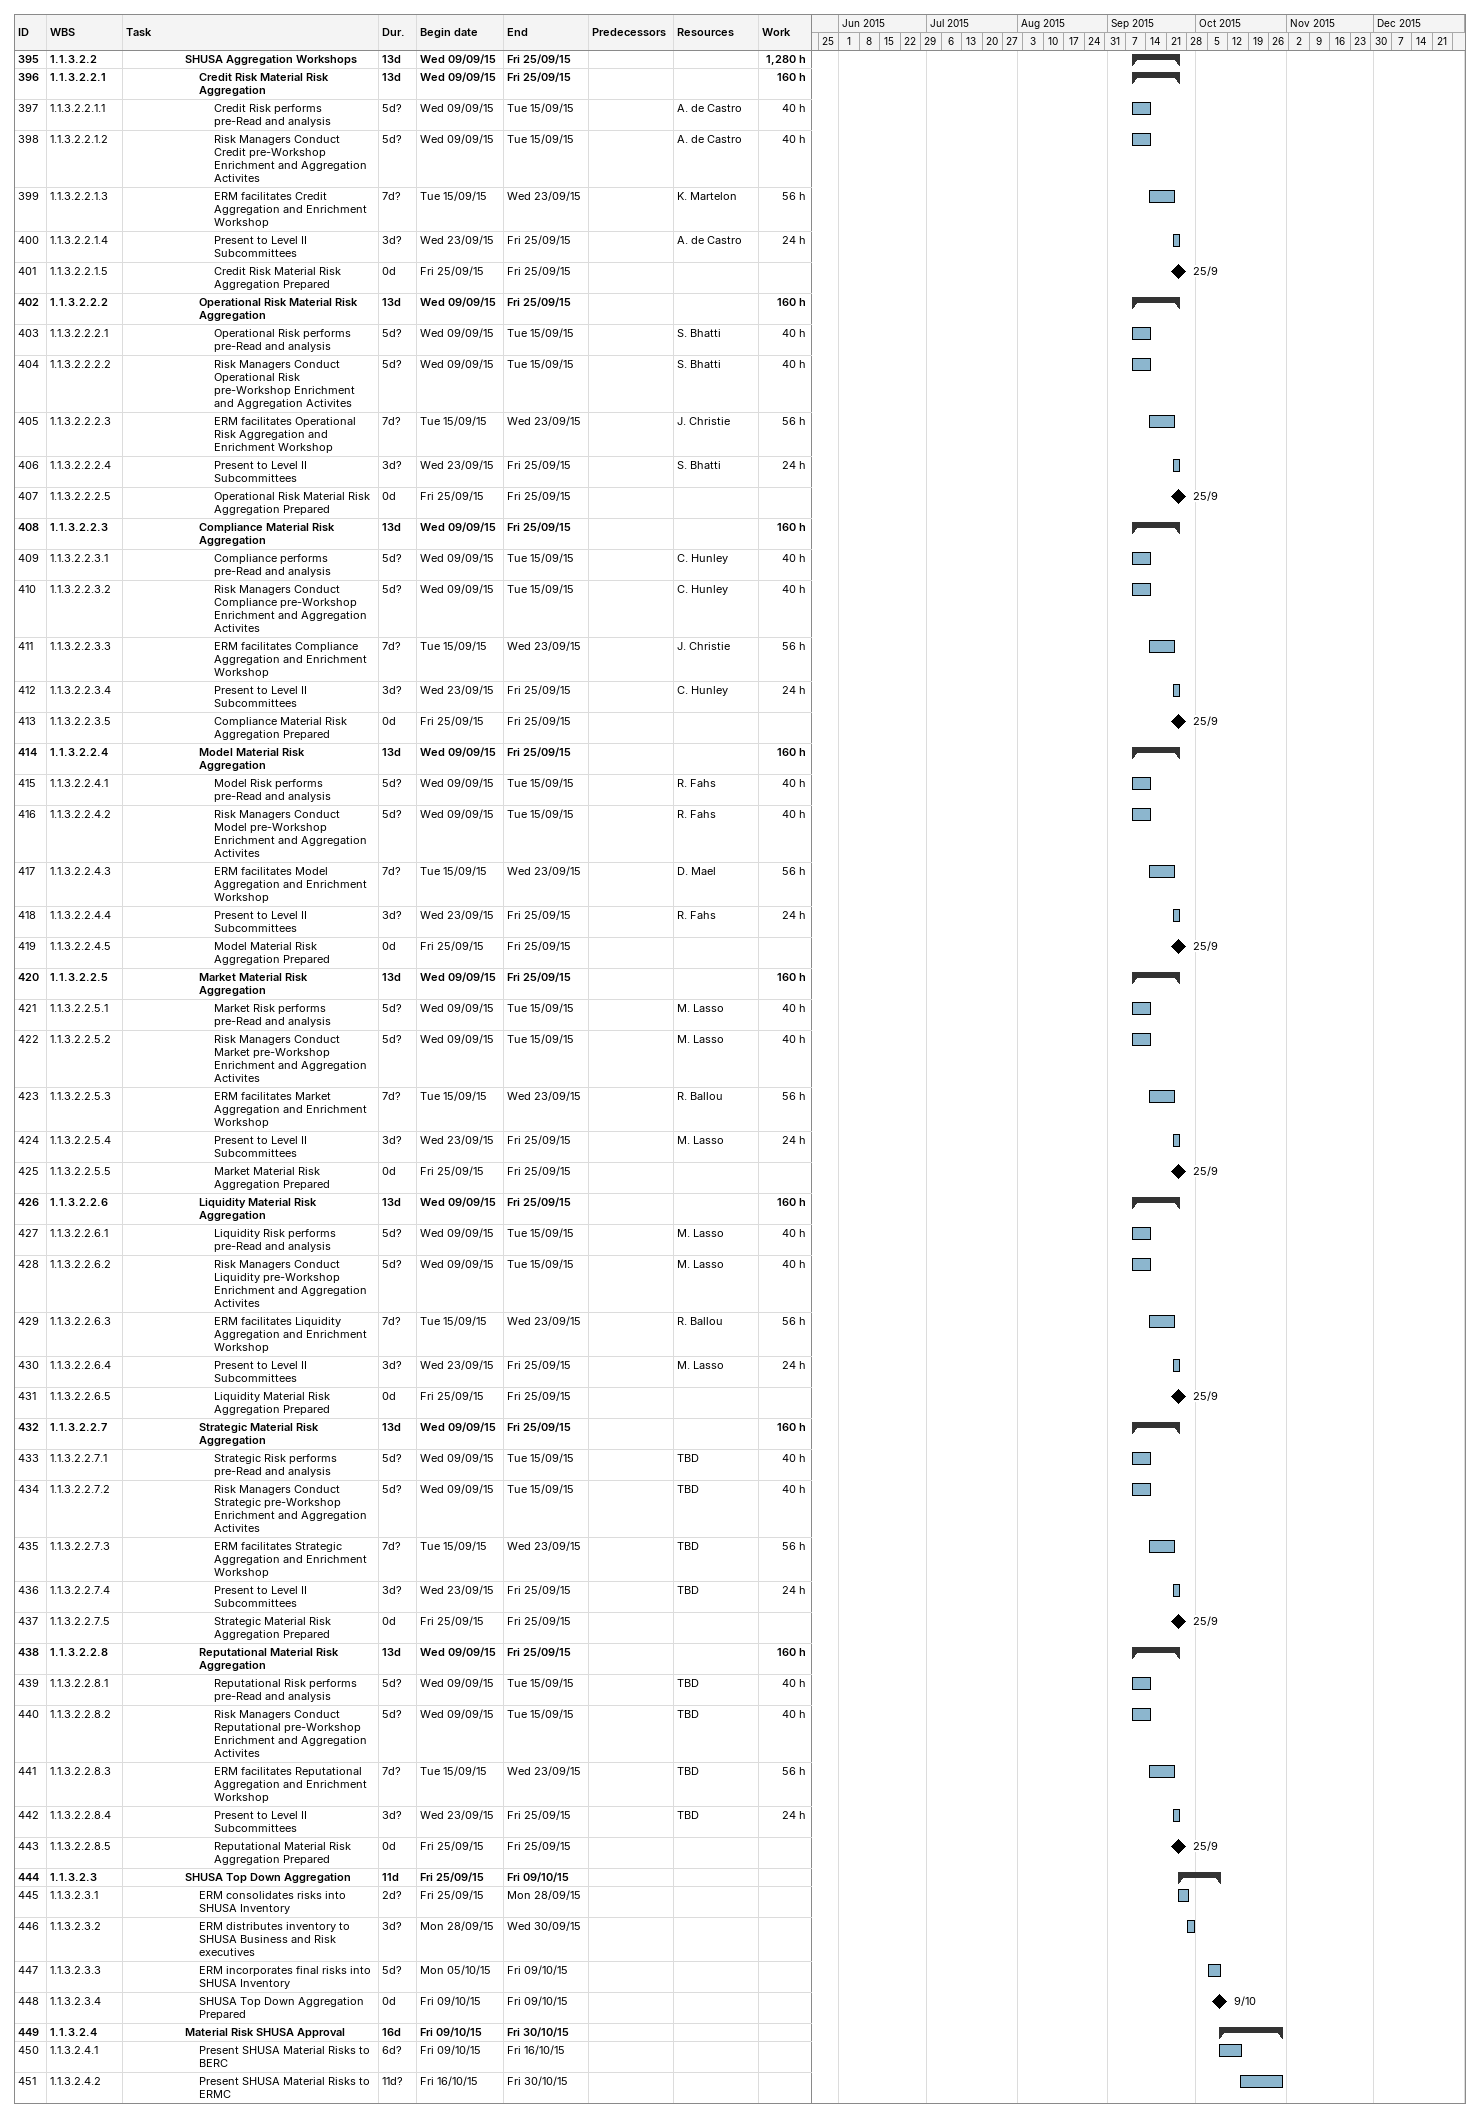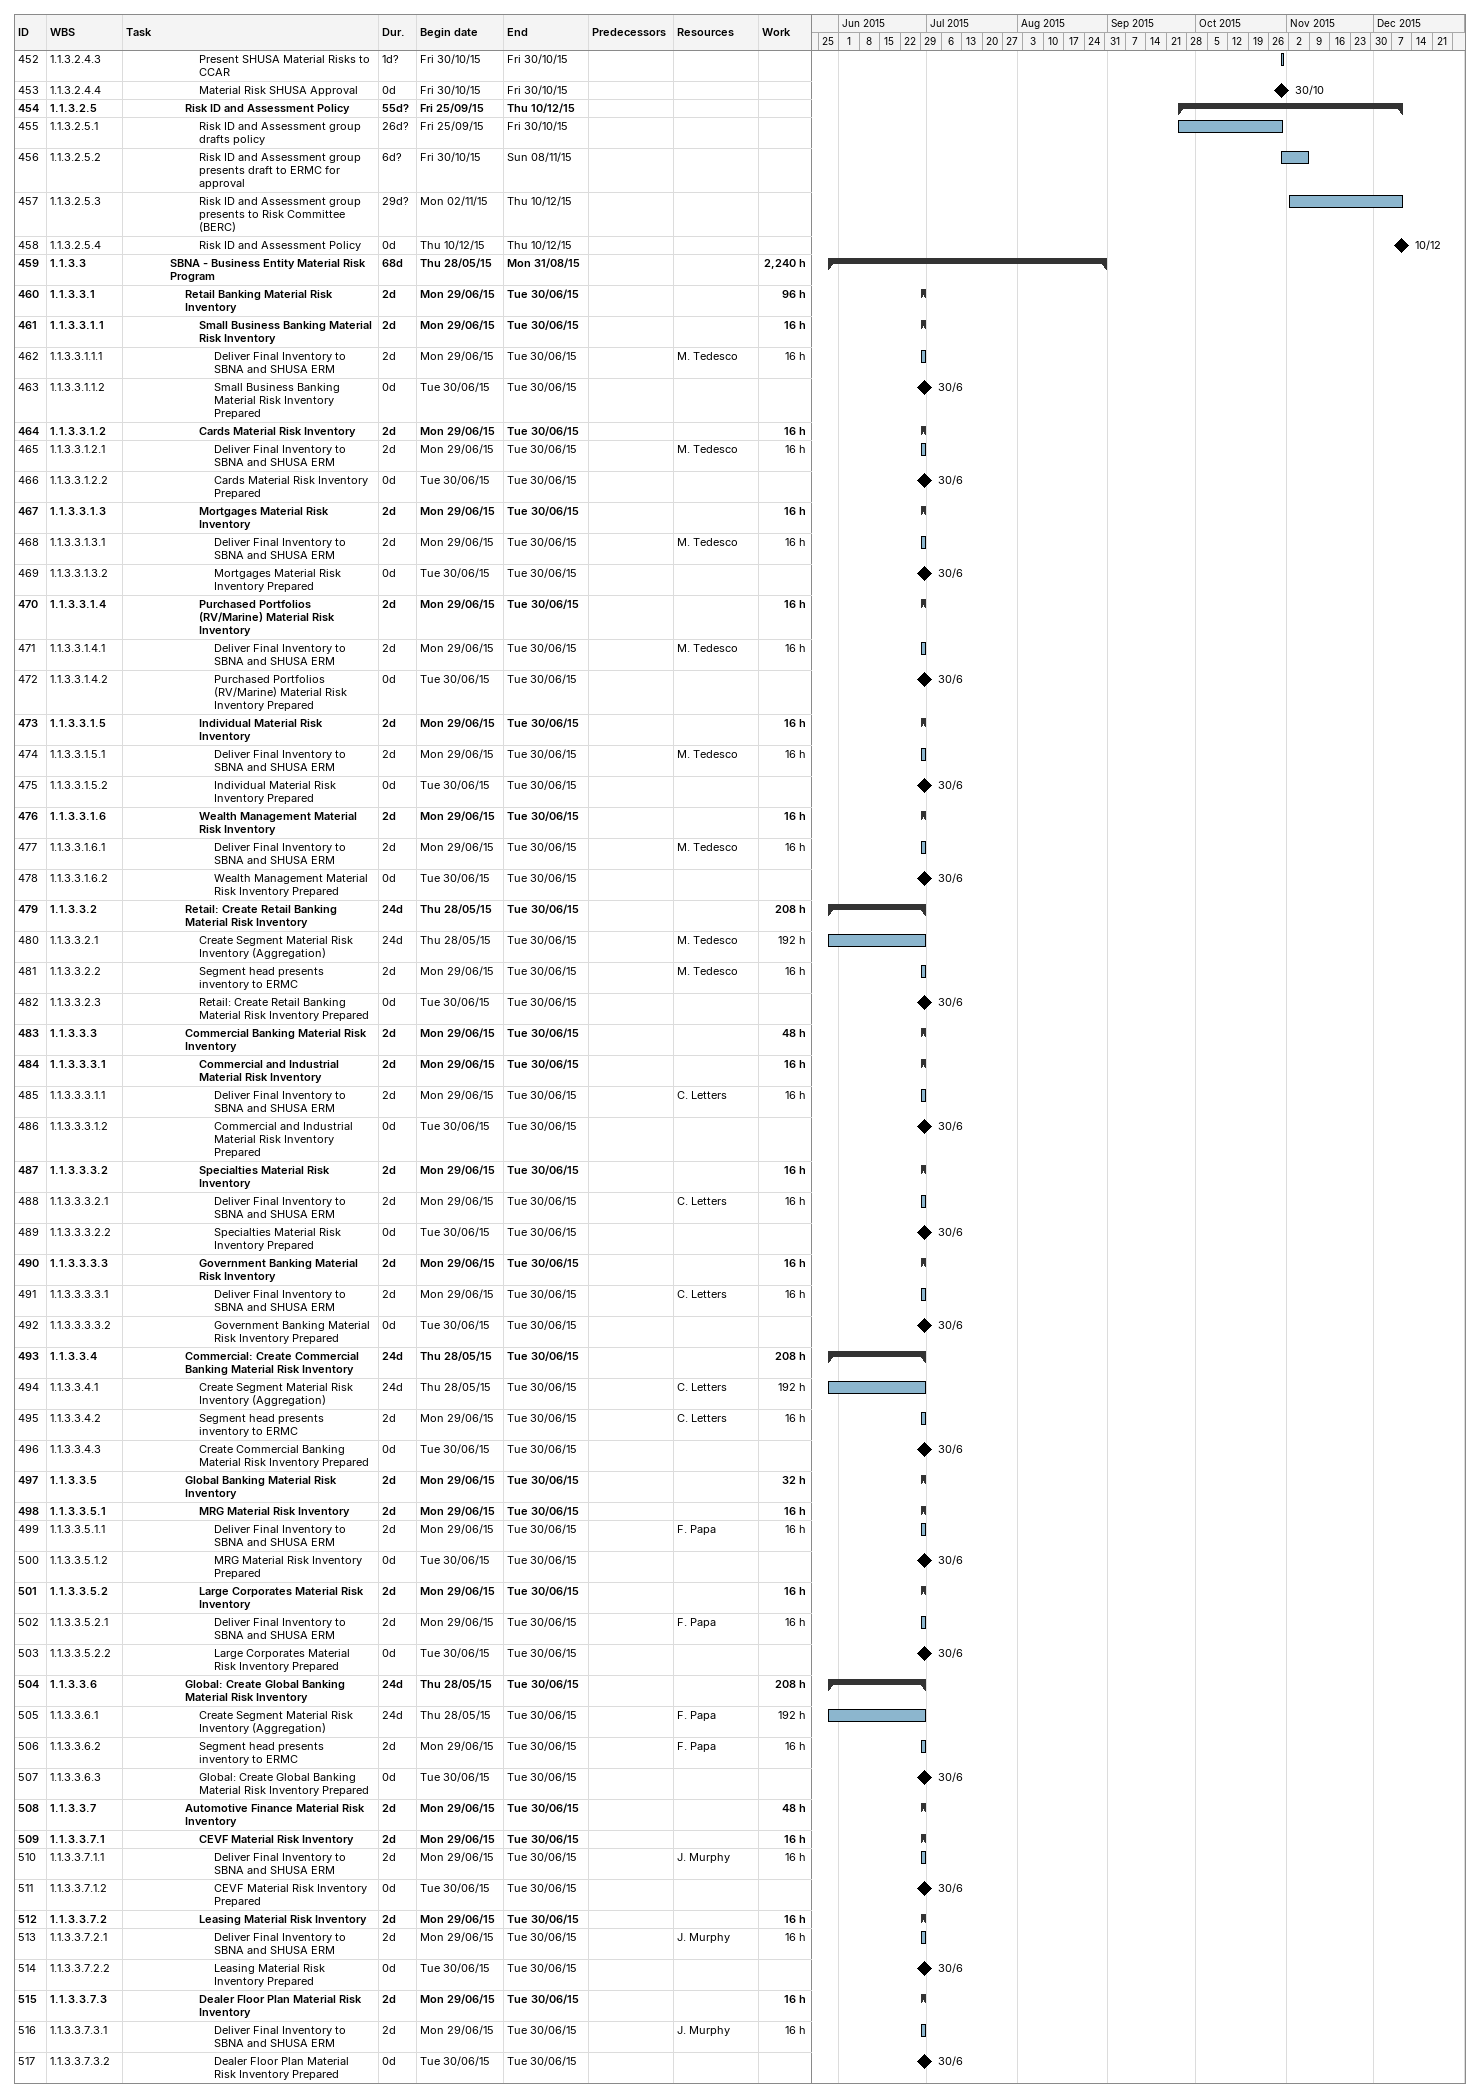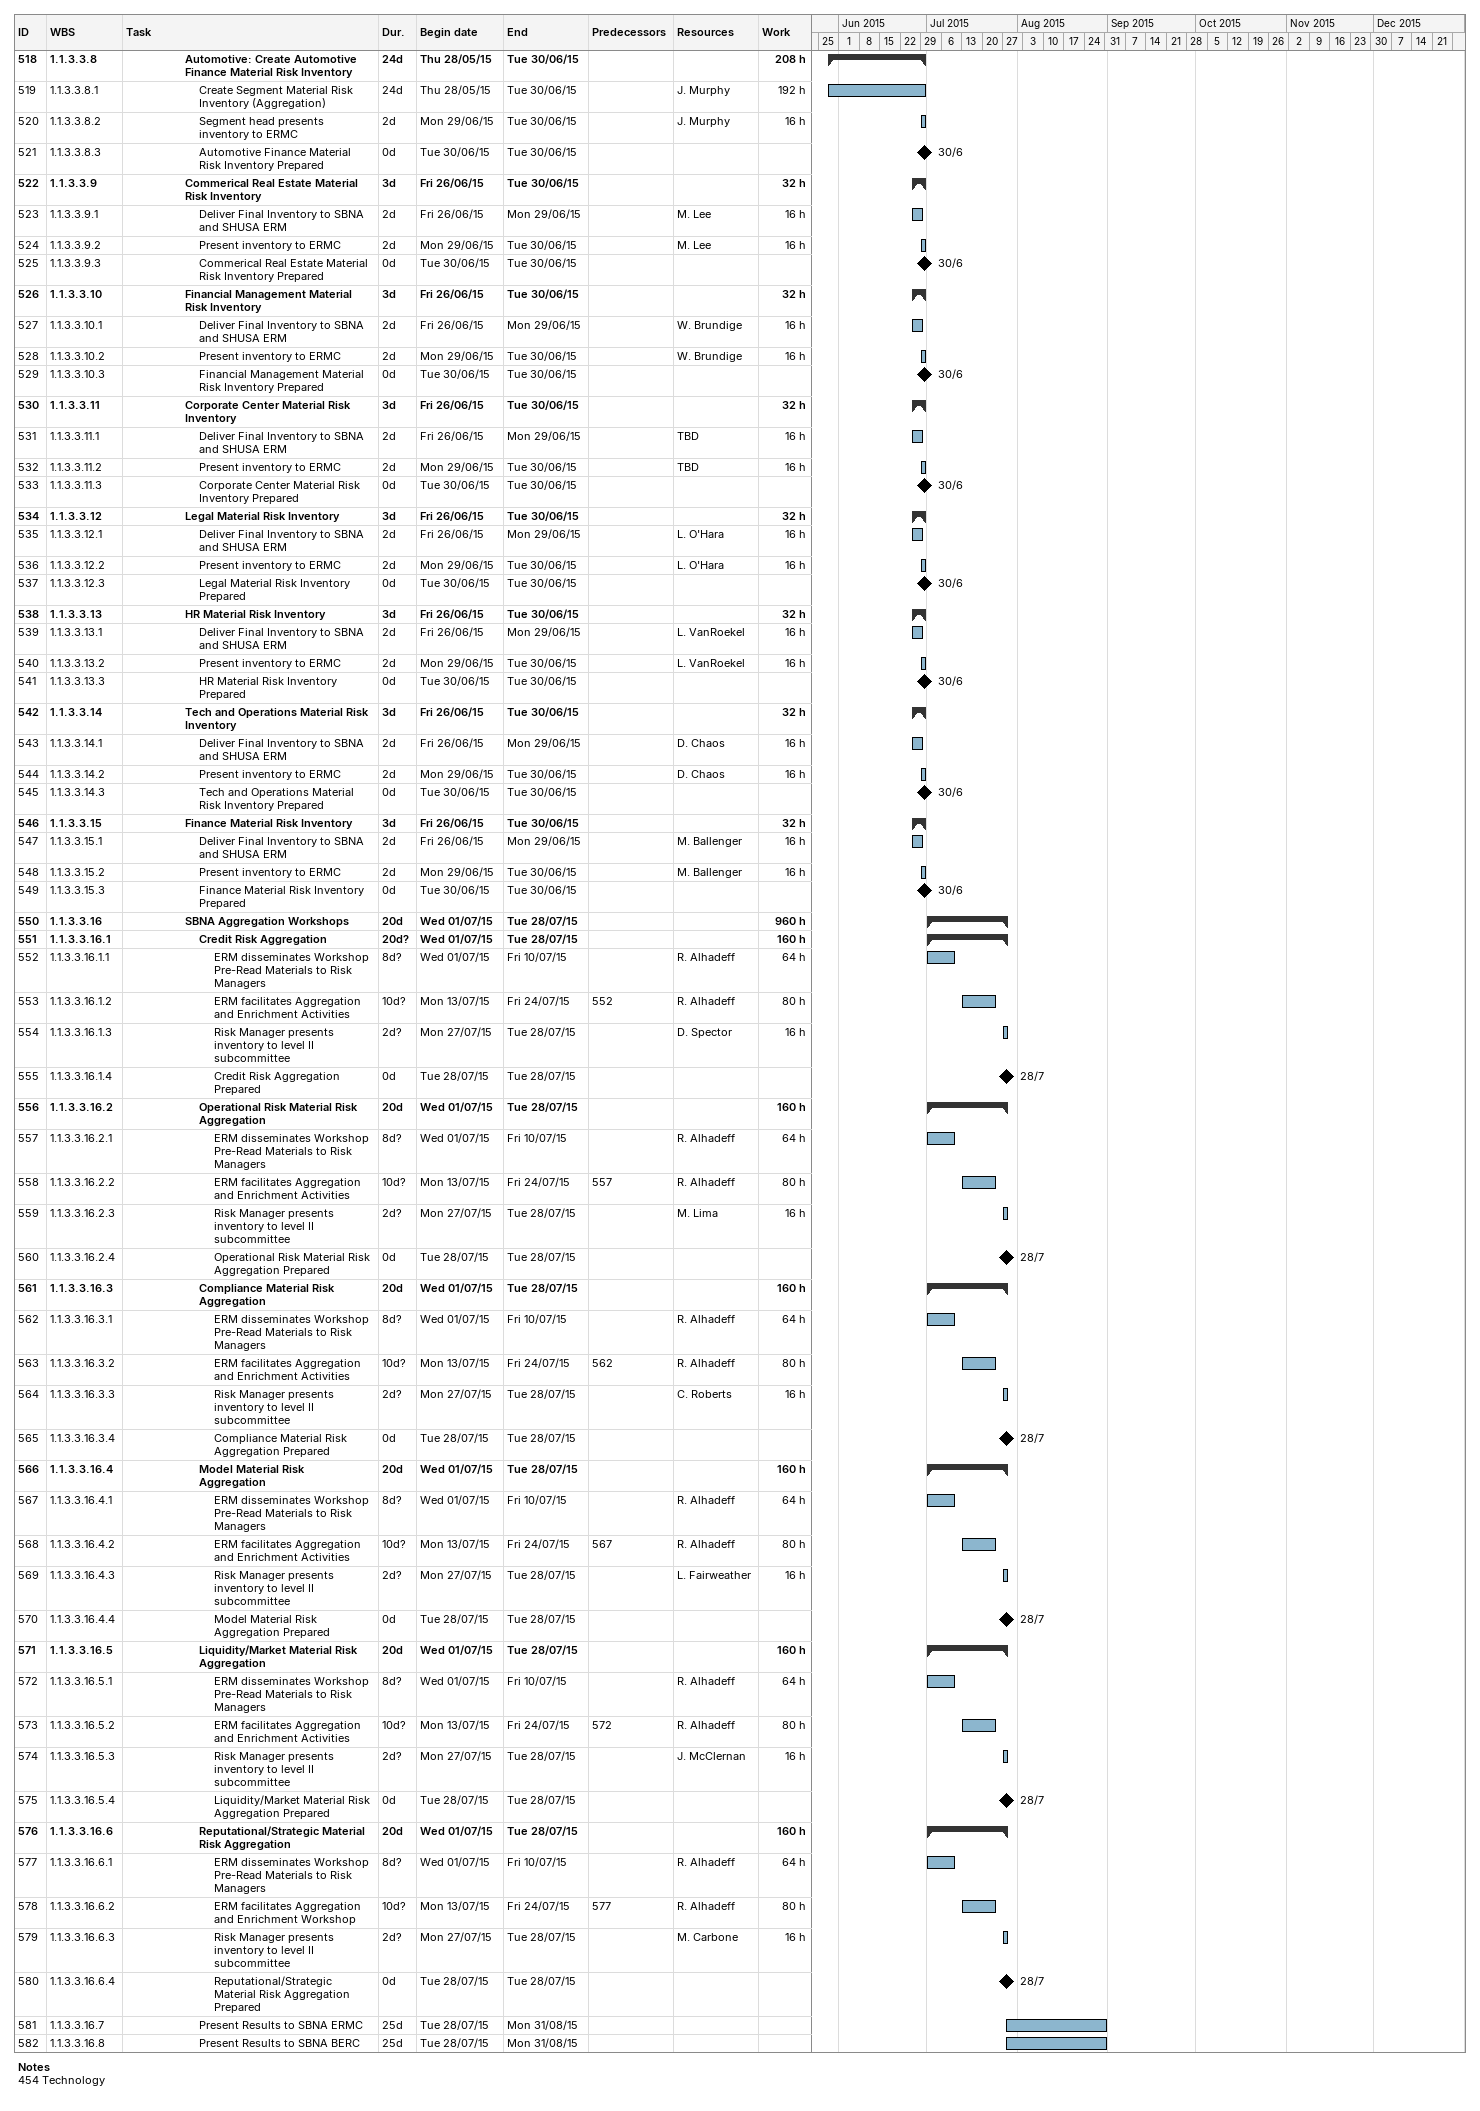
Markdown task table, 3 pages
| ID | WBS | Task | Duration | Start | Finish | Predecessors | Resources | Work (h) |
|---|---|---|---|---|---|---|---|---|
| 395 | 1.1.3.2.2 | **SHUSA Aggregation Workshops** | 13d | 2015-09-09 | 2015-09-25 |  |  | 1280 |
| 396 | 1.1.3.2.2.1 | **Credit Risk Material Risk Aggregation** | 13d | 2015-09-09 | 2015-09-25 |  |  | 160 |
| 397 | 1.1.3.2.2.1.1 | Credit Risk performs pre-Read and analysis | 5d? | 2015-09-09 | 2015-09-15 |  | A. de Castro | 40 |
| 398 | 1.1.3.2.2.1.2 | Risk Managers Conduct Credit pre-Workshop Enrichment and Aggregation Activites | 5d? | 2015-09-09 | 2015-09-15 |  | A. de Castro | 40 |
| 399 | 1.1.3.2.2.1.3 | ERM facilitates Credit Aggregation and Enrichment Workshop | 7d? | 2015-09-15 | 2015-09-23 |  | K. Martelon | 56 |
| 400 | 1.1.3.2.2.1.4 | Present to Level II Subcommittees | 3d? | 2015-09-23 | 2015-09-25 |  | A. de Castro | 24 |
| 401 | 1.1.3.2.2.1.5 | Credit Risk Material Risk Aggregation Prepared | 0d | 2015-09-25 | 2015-09-25 |  |  |  |
| 402 | 1.1.3.2.2.2 | **Operational Risk Material Risk Aggregation** | 13d | 2015-09-09 | 2015-09-25 |  |  | 160 |
| 403 | 1.1.3.2.2.2.1 | Operational Risk performs pre-Read and analysis | 5d? | 2015-09-09 | 2015-09-15 |  | S. Bhatti | 40 |
| 404 | 1.1.3.2.2.2.2 | Risk Managers Conduct Operational Risk pre-Workshop Enrichment and Aggregation Activites | 5d? | 2015-09-09 | 2015-09-15 |  | S. Bhatti | 40 |
| 405 | 1.1.3.2.2.2.3 | ERM facilitates Operational Risk Aggregation and Enrichment Workshop | 7d? | 2015-09-15 | 2015-09-23 |  | J. Christie | 56 |
| 406 | 1.1.3.2.2.2.4 | Present to Level II Subcommittees | 3d? | 2015-09-23 | 2015-09-25 |  | S. Bhatti | 24 |
| 407 | 1.1.3.2.2.2.5 | Operational Risk Material Risk Aggregation Prepared | 0d | 2015-09-25 | 2015-09-25 |  |  |  |
| 408 | 1.1.3.2.2.3 | **Compliance Material Risk Aggregation** | 13d | 2015-09-09 | 2015-09-25 |  |  | 160 |
| 409 | 1.1.3.2.2.3.1 | Compliance performs pre-Read and analysis | 5d? | 2015-09-09 | 2015-09-15 |  | C. Hunley | 40 |
| 410 | 1.1.3.2.2.3.2 | Risk Managers Conduct Compliance pre-Workshop Enrichment and Aggregation Activites | 5d? | 2015-09-09 | 2015-09-15 |  | C. Hunley | 40 |
| 411 | 1.1.3.2.2.3.3 | ERM facilitates Compliance Aggregation and Enrichment Workshop | 7d? | 2015-09-15 | 2015-09-23 |  | J. Christie | 56 |
| 412 | 1.1.3.2.2.3.4 | Present to Level II Subcommittees | 3d? | 2015-09-23 | 2015-09-25 |  | C. Hunley | 24 |
| 413 | 1.1.3.2.2.3.5 | Compliance Material Risk Aggregation Prepared | 0d | 2015-09-25 | 2015-09-25 |  |  |  |
| 414 | 1.1.3.2.2.4 | **Model Material Risk Aggregation** | 13d | 2015-09-09 | 2015-09-25 |  |  | 160 |
| 415 | 1.1.3.2.2.4.1 | Model Risk performs pre-Read and analysis | 5d? | 2015-09-09 | 2015-09-15 |  | R. Fahs | 40 |
| 416 | 1.1.3.2.2.4.2 | Risk Managers Conduct Model pre-Workshop Enrichment and Aggregation Activites | 5d? | 2015-09-09 | 2015-09-15 |  | R. Fahs | 40 |
| 417 | 1.1.3.2.2.4.3 | ERM facilitates Model Aggregation and Enrichment Workshop | 7d? | 2015-09-15 | 2015-09-23 |  | D. Mael | 56 |
| 418 | 1.1.3.2.2.4.4 | Present to Level II Subcommittees | 3d? | 2015-09-23 | 2015-09-25 |  | R. Fahs | 24 |
| 419 | 1.1.3.2.2.4.5 | Model Material Risk Aggregation Prepared | 0d | 2015-09-25 | 2015-09-25 |  |  |  |
| 420 | 1.1.3.2.2.5 | **Market Material Risk Aggregation** | 13d | 2015-09-09 | 2015-09-25 |  |  | 160 |
| 421 | 1.1.3.2.2.5.1 | Market Risk performs pre-Read and analysis | 5d? | 2015-09-09 | 2015-09-15 |  | M. Lasso | 40 |
| 422 | 1.1.3.2.2.5.2 | Risk Managers Conduct Market pre-Workshop Enrichment and Aggregation Activites | 5d? | 2015-09-09 | 2015-09-15 |  | M. Lasso | 40 |
| 423 | 1.1.3.2.2.5.3 | ERM facilitates Market Aggregation and Enrichment Workshop | 7d? | 2015-09-15 | 2015-09-23 |  | R. Ballou | 56 |
| 424 | 1.1.3.2.2.5.4 | Present to Level II Subcommittees | 3d? | 2015-09-23 | 2015-09-25 |  | M. Lasso | 24 |
| 425 | 1.1.3.2.2.5.5 | Market Material Risk Aggregation Prepared | 0d | 2015-09-25 | 2015-09-25 |  |  |  |
| 426 | 1.1.3.2.2.6 | **Liquidity Material Risk Aggregation** | 13d | 2015-09-09 | 2015-09-25 |  |  | 160 |
| 427 | 1.1.3.2.2.6.1 | Liquidity Risk performs pre-Read and analysis | 5d? | 2015-09-09 | 2015-09-15 |  | M. Lasso | 40 |
| 428 | 1.1.3.2.2.6.2 | Risk Managers Conduct Liquidity pre-Workshop Enrichment and Aggregation Activites | 5d? | 2015-09-09 | 2015-09-15 |  | M. Lasso | 40 |
| 429 | 1.1.3.2.2.6.3 | ERM facilitates Liquidity Aggregation and Enrichment Workshop | 7d? | 2015-09-15 | 2015-09-23 |  | R. Ballou | 56 |
| 430 | 1.1.3.2.2.6.4 | Present to Level II Subcommittees | 3d? | 2015-09-23 | 2015-09-25 |  | M. Lasso | 24 |
| 431 | 1.1.3.2.2.6.5 | Liquidity Material Risk Aggregation Prepared | 0d | 2015-09-25 | 2015-09-25 |  |  |  |
| 432 | 1.1.3.2.2.7 | **Strategic Material Risk Aggregation** | 13d | 2015-09-09 | 2015-09-25 |  |  | 160 |
| 433 | 1.1.3.2.2.7.1 | Strategic Risk performs pre-Read and analysis | 5d? | 2015-09-09 | 2015-09-15 |  | TBD | 40 |
| 434 | 1.1.3.2.2.7.2 | Risk Managers Conduct Strategic pre-Workshop Enrichment and Aggregation Activites | 5d? | 2015-09-09 | 2015-09-15 |  | TBD | 40 |
| 435 | 1.1.3.2.2.7.3 | ERM facilitates Strategic Aggregation and Enrichment Workshop | 7d? | 2015-09-15 | 2015-09-23 |  | TBD | 56 |
| 436 | 1.1.3.2.2.7.4 | Present to Level II Subcommittees | 3d? | 2015-09-23 | 2015-09-25 |  | TBD | 24 |
| 437 | 1.1.3.2.2.7.5 | Strategic Material Risk Aggregation Prepared | 0d | 2015-09-25 | 2015-09-25 |  |  |  |
| 438 | 1.1.3.2.2.8 | **Reputational Material Risk Aggregation** | 13d | 2015-09-09 | 2015-09-25 |  |  | 160 |
| 439 | 1.1.3.2.2.8.1 | Reputational Risk performs pre-Read and analysis | 5d? | 2015-09-09 | 2015-09-15 |  | TBD | 40 |
| 440 | 1.1.3.2.2.8.2 | Risk Managers Conduct Reputational pre-Workshop Enrichment and Aggregation Activites | 5d? | 2015-09-09 | 2015-09-15 |  | TBD | 40 |
| 441 | 1.1.3.2.2.8.3 | ERM facilitates Reputational Aggregation and Enrichment Workshop | 7d? | 2015-09-15 | 2015-09-23 |  | TBD | 56 |
| 442 | 1.1.3.2.2.8.4 | Present to Level II Subcommittees | 3d? | 2015-09-23 | 2015-09-25 |  | TBD | 24 |
| 443 | 1.1.3.2.2.8.5 | Reputational Material Risk Aggregation Prepared | 0d | 2015-09-25 | 2015-09-25 |  |  |  |
| 444 | 1.1.3.2.3 | **SHUSA Top Down Aggregation** | 11d | 2015-09-25 | 2015-10-09 |  |  |  |
| 445 | 1.1.3.2.3.1 | ERM consolidates risks into SHUSA Inventory | 2d? | 2015-09-25 | 2015-09-28 |  |  |  |
| 446 | 1.1.3.2.3.2 | ERM distributes inventory to SHUSA Business and Risk executives | 3d? | 2015-09-28 | 2015-09-30 |  |  |  |
| 447 | 1.1.3.2.3.3 | ERM incorporates final risks into SHUSA Inventory | 5d? | 2015-10-05 | 2015-10-09 |  |  |  |
| 448 | 1.1.3.2.3.4 | SHUSA Top Down Aggregation Prepared | 0d | 2015-10-09 | 2015-10-09 |  |  |  |
| 449 | 1.1.3.2.4 | **Material Risk SHUSA Approval** | 16d | 2015-10-09 | 2015-10-30 |  |  |  |
| 450 | 1.1.3.2.4.1 | Present SHUSA Material Risks to BERC | 6d? | 2015-10-09 | 2015-10-16 |  |  |  |
| 451 | 1.1.3.2.4.2 | Present SHUSA Material Risks to ERMC | 11d? | 2015-10-16 | 2015-10-30 |  |  |  |
| 452 | 1.1.3.2.4.3 | Present SHUSA Material Risks to CCAR | 1d? | 2015-10-30 | 2015-10-30 |  |  |  |
| 453 | 1.1.3.2.4.4 | Material Risk SHUSA Approval | 0d | 2015-10-30 | 2015-10-30 |  |  |  |
| 454 | 1.1.3.2.5 | **Risk ID and Assessment Policy** | 55d? | 2015-09-25 | 2015-12-10 |  |  |  |
| 455 | 1.1.3.2.5.1 | Risk ID and Assessment group drafts policy | 26d? | 2015-09-25 | 2015-10-30 |  |  |  |
| 456 | 1.1.3.2.5.2 | Risk ID and Assessment group presents draft to ERMC for approval | 6d? | 2015-10-30 | 2015-11-08 |  |  |  |
| 457 | 1.1.3.2.5.3 | Risk ID and Assessment group presents to Risk Committee (BERC) | 29d? | 2015-11-02 | 2015-12-10 |  |  |  |
| 458 | 1.1.3.2.5.4 | Risk ID and Assessment Policy | 0d | 2015-12-10 | 2015-12-10 |  |  |  |
| 459 | 1.1.3.3 | **SBNA - Business Entity Material Risk Program** | 68d | 2015-05-28 | 2015-08-31 |  |  | 2240 |
| 460 | 1.1.3.3.1 | **Retail Banking Material Risk Inventory** | 2d | 2015-06-29 | 2015-06-30 |  |  | 96 |
| 461 | 1.1.3.3.1.1 | **Small Business Banking Material Risk Inventory** | 2d | 2015-06-29 | 2015-06-30 |  |  | 16 |
| 462 | 1.1.3.3.1.1.1 | Deliver Final Inventory to SBNA and SHUSA ERM | 2d | 2015-06-29 | 2015-06-30 |  | M. Tedesco | 16 |
| 463 | 1.1.3.3.1.1.2 | Small Business Banking Material Risk Inventory Prepared | 0d | 2015-06-30 | 2015-06-30 |  |  |  |
| 464 | 1.1.3.3.1.2 | **Cards Material Risk Inventory** | 2d | 2015-06-29 | 2015-06-30 |  |  | 16 |
| 465 | 1.1.3.3.1.2.1 | Deliver Final Inventory to SBNA and SHUSA ERM | 2d | 2015-06-29 | 2015-06-30 |  | M. Tedesco | 16 |
| 466 | 1.1.3.3.1.2.2 | Cards Material Risk Inventory Prepared | 0d | 2015-06-30 | 2015-06-30 |  |  |  |
| 467 | 1.1.3.3.1.3 | **Mortgages Material Risk Inventory** | 2d | 2015-06-29 | 2015-06-30 |  |  | 16 |
| 468 | 1.1.3.3.1.3.1 | Deliver Final Inventory to SBNA and SHUSA ERM | 2d | 2015-06-29 | 2015-06-30 |  | M. Tedesco | 16 |
| 469 | 1.1.3.3.1.3.2 | Mortgages Material Risk Inventory Prepared | 0d | 2015-06-30 | 2015-06-30 |  |  |  |
| 470 | 1.1.3.3.1.4 | **Purchased Portfolios (RV/Marine) Material Risk Inventory** | 2d | 2015-06-29 | 2015-06-30 |  |  | 16 |
| 471 | 1.1.3.3.1.4.1 | Deliver Final Inventory to SBNA and SHUSA ERM | 2d | 2015-06-29 | 2015-06-30 |  | M. Tedesco | 16 |
| 472 | 1.1.3.3.1.4.2 | Purchased Portfolios (RV/Marine) Material Risk Inventory Prepared | 0d | 2015-06-30 | 2015-06-30 |  |  |  |
| 473 | 1.1.3.3.1.5 | **Individual Material Risk Inventory** | 2d | 2015-06-29 | 2015-06-30 |  |  | 16 |
| 474 | 1.1.3.3.1.5.1 | Deliver Final Inventory to SBNA and SHUSA ERM | 2d | 2015-06-29 | 2015-06-30 |  | M. Tedesco | 16 |
| 475 | 1.1.3.3.1.5.2 | Individual Material Risk Inventory Prepared | 0d | 2015-06-30 | 2015-06-30 |  |  |  |
| 476 | 1.1.3.3.1.6 | **Wealth Management Material Risk Inventory** | 2d | 2015-06-29 | 2015-06-30 |  |  | 16 |
| 477 | 1.1.3.3.1.6.1 | Deliver Final Inventory to SBNA and SHUSA ERM | 2d | 2015-06-29 | 2015-06-30 |  | M. Tedesco | 16 |
| 478 | 1.1.3.3.1.6.2 | Wealth Management Material Risk Inventory Prepared | 0d | 2015-06-30 | 2015-06-30 |  |  |  |
| 479 | 1.1.3.3.2 | **Retail: Create Retail Banking Material Risk Inventory** | 24d | 2015-05-28 | 2015-06-30 |  |  | 208 |
| 480 | 1.1.3.3.2.1 | Create Segment Material Risk Inventory (Aggregation) | 24d | 2015-05-28 | 2015-06-30 |  | M. Tedesco | 192 |
| 481 | 1.1.3.3.2.2 | Segment head presents inventory to ERMC | 2d | 2015-06-29 | 2015-06-30 |  | M. Tedesco | 16 |
| 482 | 1.1.3.3.2.3 | Retail: Create Retail Banking Material Risk Inventory Prepared | 0d | 2015-06-30 | 2015-06-30 |  |  |  |
| 483 | 1.1.3.3.3 | **Commercial Banking Material Risk Inventory** | 2d | 2015-06-29 | 2015-06-30 |  |  | 48 |
| 484 | 1.1.3.3.3.1 | **Commercial and Industrial Material Risk Inventory** | 2d | 2015-06-29 | 2015-06-30 |  |  | 16 |
| 485 | 1.1.3.3.3.1.1 | Deliver Final Inventory to SBNA and SHUSA ERM | 2d | 2015-06-29 | 2015-06-30 |  | C. Letters | 16 |
| 486 | 1.1.3.3.3.1.2 | Commercial and Industrial Material Risk Inventory Prepared | 0d | 2015-06-30 | 2015-06-30 |  |  |  |
| 487 | 1.1.3.3.3.2 | **Specialties Material Risk Inventory** | 2d | 2015-06-29 | 2015-06-30 |  |  | 16 |
| 488 | 1.1.3.3.3.2.1 | Deliver Final Inventory to SBNA and SHUSA ERM | 2d | 2015-06-29 | 2015-06-30 |  | C. Letters | 16 |
| 489 | 1.1.3.3.3.2.2 | Specialties Material Risk Inventory Prepared | 0d | 2015-06-30 | 2015-06-30 |  |  |  |
| 490 | 1.1.3.3.3.3 | **Government Banking Material Risk Inventory** | 2d | 2015-06-29 | 2015-06-30 |  |  | 16 |
| 491 | 1.1.3.3.3.3.1 | Deliver Final Inventory to SBNA and SHUSA ERM | 2d | 2015-06-29 | 2015-06-30 |  | C. Letters | 16 |
| 492 | 1.1.3.3.3.3.2 | Government Banking Material Risk Inventory Prepared | 0d | 2015-06-30 | 2015-06-30 |  |  |  |
| 493 | 1.1.3.3.4 | **Commercial: Create Commercial Banking Material Risk Inventory** | 24d | 2015-05-28 | 2015-06-30 |  |  | 208 |
| 494 | 1.1.3.3.4.1 | Create Segment Material Risk Inventory (Aggregation) | 24d | 2015-05-28 | 2015-06-30 |  | C. Letters | 192 |
| 495 | 1.1.3.3.4.2 | Segment head presents inventory to ERMC | 2d | 2015-06-29 | 2015-06-30 |  | C. Letters | 16 |
| 496 | 1.1.3.3.4.3 | Create Commercial Banking Material Risk Inventory Prepared | 0d | 2015-06-30 | 2015-06-30 |  |  |  |
| 497 | 1.1.3.3.5 | **Global Banking Material Risk Inventory** | 2d | 2015-06-29 | 2015-06-30 |  |  | 32 |
| 498 | 1.1.3.3.5.1 | **MRG Material Risk Inventory** | 2d | 2015-06-29 | 2015-06-30 |  |  | 16 |
| 499 | 1.1.3.3.5.1.1 | Deliver Final Inventory to SBNA and SHUSA ERM | 2d | 2015-06-29 | 2015-06-30 |  | F. Papa | 16 |
| 500 | 1.1.3.3.5.1.2 | MRG Material Risk Inventory Prepared | 0d | 2015-06-30 | 2015-06-30 |  |  |  |
| 501 | 1.1.3.3.5.2 | **Large Corporates Material Risk Inventory** | 2d | 2015-06-29 | 2015-06-30 |  |  | 16 |
| 502 | 1.1.3.3.5.2.1 | Deliver Final Inventory to SBNA and SHUSA ERM | 2d | 2015-06-29 | 2015-06-30 |  | F. Papa | 16 |
| 503 | 1.1.3.3.5.2.2 | Large Corporates Material Risk Inventory Prepared | 0d | 2015-06-30 | 2015-06-30 |  |  |  |
| 504 | 1.1.3.3.6 | **Global: Create Global Banking Material Risk Inventory** | 24d | 2015-05-28 | 2015-06-30 |  |  | 208 |
| 505 | 1.1.3.3.6.1 | Create Segment Material Risk Inventory (Aggregation) | 24d | 2015-05-28 | 2015-06-30 |  | F. Papa | 192 |
| 506 | 1.1.3.3.6.2 | Segment head presents inventory to ERMC | 2d | 2015-06-29 | 2015-06-30 |  | F. Papa | 16 |
| 507 | 1.1.3.3.6.3 | Global: Create Global Banking Material Risk Inventory Prepared | 0d | 2015-06-30 | 2015-06-30 |  |  |  |
| 508 | 1.1.3.3.7 | **Automotive Finance Material Risk Inventory** | 2d | 2015-06-29 | 2015-06-30 |  |  | 48 |
| 509 | 1.1.3.3.7.1 | **CEVF Material Risk Inventory** | 2d | 2015-06-29 | 2015-06-30 |  |  | 16 |
| 510 | 1.1.3.3.7.1.1 | Deliver Final Inventory to SBNA and SHUSA ERM | 2d | 2015-06-29 | 2015-06-30 |  | J. Murphy | 16 |
| 511 | 1.1.3.3.7.1.2 | CEVF Material Risk Inventory Prepared | 0d | 2015-06-30 | 2015-06-30 |  |  |  |
| 512 | 1.1.3.3.7.2 | **Leasing Material Risk Inventory** | 2d | 2015-06-29 | 2015-06-30 |  |  | 16 |
| 513 | 1.1.3.3.7.2.1 | Deliver Final Inventory to SBNA and SHUSA ERM | 2d | 2015-06-29 | 2015-06-30 |  | J. Murphy | 16 |
| 514 | 1.1.3.3.7.2.2 | Leasing Material Risk Inventory Prepared | 0d | 2015-06-30 | 2015-06-30 |  |  |  |
| 515 | 1.1.3.3.7.3 | **Dealer Floor Plan Material Risk Inventory** | 2d | 2015-06-29 | 2015-06-30 |  |  | 16 |
| 516 | 1.1.3.3.7.3.1 | Deliver Final Inventory to SBNA and SHUSA ERM | 2d | 2015-06-29 | 2015-06-30 |  | J. Murphy | 16 |
| 517 | 1.1.3.3.7.3.2 | Dealer Floor Plan Material Risk Inventory Prepared | 0d | 2015-06-30 | 2015-06-30 |  |  |  |
| 518 | 1.1.3.3.8 | **Automotive: Create Automotive Finance Material Risk Inventory** | 24d | 2015-05-28 | 2015-06-30 |  |  | 208 |
| 519 | 1.1.3.3.8.1 | Create Segment Material Risk Inventory (Aggregation) | 24d | 2015-05-28 | 2015-06-30 |  | J. Murphy | 192 |
| 520 | 1.1.3.3.8.2 | Segment head presents inventory to ERMC | 2d | 2015-06-29 | 2015-06-30 |  | J. Murphy | 16 |
| 521 | 1.1.3.3.8.3 | Automotive Finance Material Risk Inventory Prepared | 0d | 2015-06-30 | 2015-06-30 |  |  |  |
| 522 | 1.1.3.3.9 | **Commerical Real Estate Material Risk Inventory** | 3d | 2015-06-26 | 2015-06-30 |  |  | 32 |
| 523 | 1.1.3.3.9.1 | Deliver Final Inventory to SBNA and SHUSA ERM | 2d | 2015-06-26 | 2015-06-29 |  | M. Lee | 16 |
| 524 | 1.1.3.3.9.2 | Present inventory to ERMC | 2d | 2015-06-29 | 2015-06-30 |  | M. Lee | 16 |
| 525 | 1.1.3.3.9.3 | Commerical Real Estate Material Risk Inventory Prepared | 0d | 2015-06-30 | 2015-06-30 |  |  |  |
| 526 | 1.1.3.3.10 | **Financial Management Material Risk Inventory** | 3d | 2015-06-26 | 2015-06-30 |  |  | 32 |
| 527 | 1.1.3.3.10.1 | Deliver Final Inventory to SBNA and SHUSA ERM | 2d | 2015-06-26 | 2015-06-29 |  | W. Brundige | 16 |
| 528 | 1.1.3.3.10.2 | Present inventory to ERMC | 2d | 2015-06-29 | 2015-06-30 |  | W. Brundige | 16 |
| 529 | 1.1.3.3.10.3 | Financial Management Material Risk Inventory Prepared | 0d | 2015-06-30 | 2015-06-30 |  |  |  |
| 530 | 1.1.3.3.11 | **Corporate Center Material Risk Inventory** | 3d | 2015-06-26 | 2015-06-30 |  |  | 32 |
| 531 | 1.1.3.3.11.1 | Deliver Final Inventory to SBNA and SHUSA ERM | 2d | 2015-06-26 | 2015-06-29 |  | TBD | 16 |
| 532 | 1.1.3.3.11.2 | Present inventory to ERMC | 2d | 2015-06-29 | 2015-06-30 |  | TBD | 16 |
| 533 | 1.1.3.3.11.3 | Corporate Center Material Risk Inventory Prepared | 0d | 2015-06-30 | 2015-06-30 |  |  |  |
| 534 | 1.1.3.3.12 | **Legal Material Risk Inventory** | 3d | 2015-06-26 | 2015-06-30 |  |  | 32 |
| 535 | 1.1.3.3.12.1 | Deliver Final Inventory to SBNA and SHUSA ERM | 2d | 2015-06-26 | 2015-06-29 |  | L. O'Hara | 16 |
| 536 | 1.1.3.3.12.2 | Present inventory to ERMC | 2d | 2015-06-29 | 2015-06-30 |  | L. O'Hara | 16 |
| 537 | 1.1.3.3.12.3 | Legal Material Risk Inventory Prepared | 0d | 2015-06-30 | 2015-06-30 |  |  |  |
| 538 | 1.1.3.3.13 | **HR Material Risk Inventory** | 3d | 2015-06-26 | 2015-06-30 |  |  | 32 |
| 539 | 1.1.3.3.13.1 | Deliver Final Inventory to SBNA and SHUSA ERM | 2d | 2015-06-26 | 2015-06-29 |  | L. VanRoekel | 16 |
| 540 | 1.1.3.3.13.2 | Present inventory to ERMC | 2d | 2015-06-29 | 2015-06-30 |  | L. VanRoekel | 16 |
| 541 | 1.1.3.3.13.3 | HR Material Risk Inventory Prepared | 0d | 2015-06-30 | 2015-06-30 |  |  |  |
| 542 | 1.1.3.3.14 | **Tech and Operations Material Risk Inventory** | 3d | 2015-06-26 | 2015-06-30 |  |  | 32 |
| 543 | 1.1.3.3.14.1 | Deliver Final Inventory to SBNA and SHUSA ERM | 2d | 2015-06-26 | 2015-06-29 |  | D. Chaos | 16 |
| 544 | 1.1.3.3.14.2 | Present inventory to ERMC | 2d | 2015-06-29 | 2015-06-30 |  | D. Chaos | 16 |
| 545 | 1.1.3.3.14.3 | Tech and Operations Material Risk Inventory Prepared | 0d | 2015-06-30 | 2015-06-30 |  |  |  |
| 546 | 1.1.3.3.15 | **Finance Material Risk Inventory** | 3d | 2015-06-26 | 2015-06-30 |  |  | 32 |
| 547 | 1.1.3.3.15.1 | Deliver Final Inventory to SBNA and SHUSA ERM | 2d | 2015-06-26 | 2015-06-29 |  | M. Ballenger | 16 |
| 548 | 1.1.3.3.15.2 | Present inventory to ERMC | 2d | 2015-06-29 | 2015-06-30 |  | M. Ballenger | 16 |
| 549 | 1.1.3.3.15.3 | Finance Material Risk Inventory Prepared | 0d | 2015-06-30 | 2015-06-30 |  |  |  |
| 550 | 1.1.3.3.16 | **SBNA Aggregation Workshops** | 20d | 2015-07-01 | 2015-07-28 |  |  | 960 |
| 551 | 1.1.3.3.16.1 | **Credit Risk Aggregation** | 20d? | 2015-07-01 | 2015-07-28 |  |  | 160 |
| 552 | 1.1.3.3.16.1.1 | ERM disseminates Workshop Pre-Read Materials to Risk Managers | 8d? | 2015-07-01 | 2015-07-10 |  | R. Alhadeff | 64 |
| 553 | 1.1.3.3.16.1.2 | ERM facilitates Aggregation and Enrichment Activities | 10d? | 2015-07-13 | 2015-07-24 | 552 | R. Alhadeff | 80 |
| 554 | 1.1.3.3.16.1.3 | Risk Manager presents inventory to level II subcommittee | 2d? | 2015-07-27 | 2015-07-28 |  | D. Spector | 16 |
| 555 | 1.1.3.3.16.1.4 | Credit Risk Aggregation Prepared | 0d | 2015-07-28 | 2015-07-28 |  |  |  |
| 556 | 1.1.3.3.16.2 | **Operational Risk Material Risk Aggregation** | 20d | 2015-07-01 | 2015-07-28 |  |  | 160 |
| 557 | 1.1.3.3.16.2.1 | ERM disseminates Workshop Pre-Read Materials to Risk Managers | 8d? | 2015-07-01 | 2015-07-10 |  | R. Alhadeff | 64 |
| 558 | 1.1.3.3.16.2.2 | ERM facilitates Aggregation and Enrichment Activities | 10d? | 2015-07-13 | 2015-07-24 | 557 | R. Alhadeff | 80 |
| 559 | 1.1.3.3.16.2.3 | Risk Manager presents inventory to level II subcommittee | 2d? | 2015-07-27 | 2015-07-28 |  | M. Lima | 16 |
| 560 | 1.1.3.3.16.2.4 | Operational Risk Material Risk Aggregation Prepared | 0d | 2015-07-28 | 2015-07-28 |  |  |  |
| 561 | 1.1.3.3.16.3 | **Compliance Material Risk Aggregation** | 20d | 2015-07-01 | 2015-07-28 |  |  | 160 |
| 562 | 1.1.3.3.16.3.1 | ERM disseminates Workshop Pre-Read Materials to Risk Managers | 8d? | 2015-07-01 | 2015-07-10 |  | R. Alhadeff | 64 |
| 563 | 1.1.3.3.16.3.2 | ERM facilitates Aggregation and Enrichment Activities | 10d? | 2015-07-13 | 2015-07-24 | 562 | R. Alhadeff | 80 |
| 564 | 1.1.3.3.16.3.3 | Risk Manager presents inventory to level II subcommittee | 2d? | 2015-07-27 | 2015-07-28 |  | C. Roberts | 16 |
| 565 | 1.1.3.3.16.3.4 | Compliance Material Risk Aggregation Prepared | 0d | 2015-07-28 | 2015-07-28 |  |  |  |
| 566 | 1.1.3.3.16.4 | **Model Material Risk Aggregation** | 20d | 2015-07-01 | 2015-07-28 |  |  | 160 |
| 567 | 1.1.3.3.16.4.1 | ERM disseminates Workshop Pre-Read Materials to Risk Managers | 8d? | 2015-07-01 | 2015-07-10 |  | R. Alhadeff | 64 |
| 568 | 1.1.3.3.16.4.2 | ERM facilitates Aggregation and Enrichment Activities | 10d? | 2015-07-13 | 2015-07-24 | 567 | R. Alhadeff | 80 |
| 569 | 1.1.3.3.16.4.3 | Risk Manager presents inventory to level II subcommittee | 2d? | 2015-07-27 | 2015-07-28 |  | L. Fairweather | 16 |
| 570 | 1.1.3.3.16.4.4 | Model Material Risk Aggregation Prepared | 0d | 2015-07-28 | 2015-07-28 |  |  |  |
| 571 | 1.1.3.3.16.5 | **Liquidity/Market Material Risk Aggregation** | 20d | 2015-07-01 | 2015-07-28 |  |  | 160 |
| 572 | 1.1.3.3.16.5.1 | ERM disseminates Workshop Pre-Read Materials to Risk Managers | 8d? | 2015-07-01 | 2015-07-10 |  | R. Alhadeff | 64 |
| 573 | 1.1.3.3.16.5.2 | ERM facilitates Aggregation and Enrichment Activities | 10d? | 2015-07-13 | 2015-07-24 | 572 | R. Alhadeff | 80 |
| 574 | 1.1.3.3.16.5.3 | Risk Manager presents inventory to level II subcommittee | 2d? | 2015-07-27 | 2015-07-28 |  | J. McClernan | 16 |
| 575 | 1.1.3.3.16.5.4 | Liquidity/Market Material Risk Aggregation Prepared | 0d | 2015-07-28 | 2015-07-28 |  |  |  |
| 576 | 1.1.3.3.16.6 | **Reputational/Strategic Material Risk Aggregation** | 20d | 2015-07-01 | 2015-07-28 |  |  | 160 |
| 577 | 1.1.3.3.16.6.1 | ERM disseminates Workshop Pre-Read Materials to Risk Managers | 8d? | 2015-07-01 | 2015-07-10 |  | R. Alhadeff | 64 |
| 578 | 1.1.3.3.16.6.2 | ERM facilitates Aggregation and Enrichment Workshop | 10d? | 2015-07-13 | 2015-07-24 | 577 | R. Alhadeff | 80 |
| 579 | 1.1.3.3.16.6.3 | Risk Manager presents inventory to level II subcommittee | 2d? | 2015-07-27 | 2015-07-28 |  | M. Carbone | 16 |
| 580 | 1.1.3.3.16.6.4 | Reputational/Strategic Material Risk Aggregation Prepared | 0d | 2015-07-28 | 2015-07-28 |  |  |  |
| 581 | 1.1.3.3.16.7 | Present Results to SBNA ERMC | 25d | 2015-07-28 | 2015-08-31 |  |  |  |
| 582 | 1.1.3.3.16.8 | Present Results to SBNA BERC | 25d | 2015-07-28 | 2015-08-31 |  |  |  |

Notes
- 454: Technology
